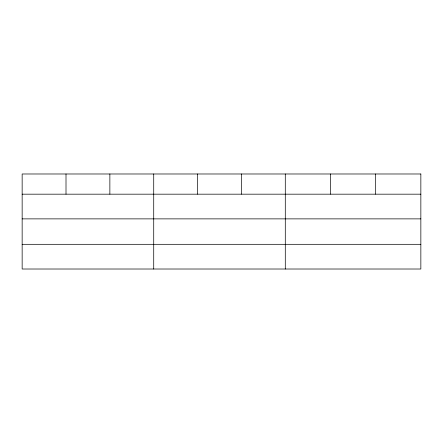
<?xml version="1.0" encoding="UTF-8"?>
<svg xmlns="http://www.w3.org/2000/svg" width="443" height="443" viewBox="0 0 443 443"><rect width="100%" height="100%" fill="white"/><g stroke="black" fill="none" stroke-linecap="round" stroke-linejoin="round"><path stroke-width="0.66" d="M22.15 194.178L420.85 194.178M22.15 218.875L420.85 218.875M22.15 244.314L420.85 244.314M375.664 173.988L375.664 194.178M330.478 173.988L330.478 194.178M285.292 173.988L285.292 269.012M241.435 173.988L241.435 194.178M197.578 173.988L197.578 194.178M153.721 173.988L153.721 269.012M109.864 173.988L109.864 194.178M66.007 173.988L66.007 194.178M420.85 173.988L22.15 173.988L22.15 269.012L420.85 269.012L420.85 173.988"/></g></svg>
